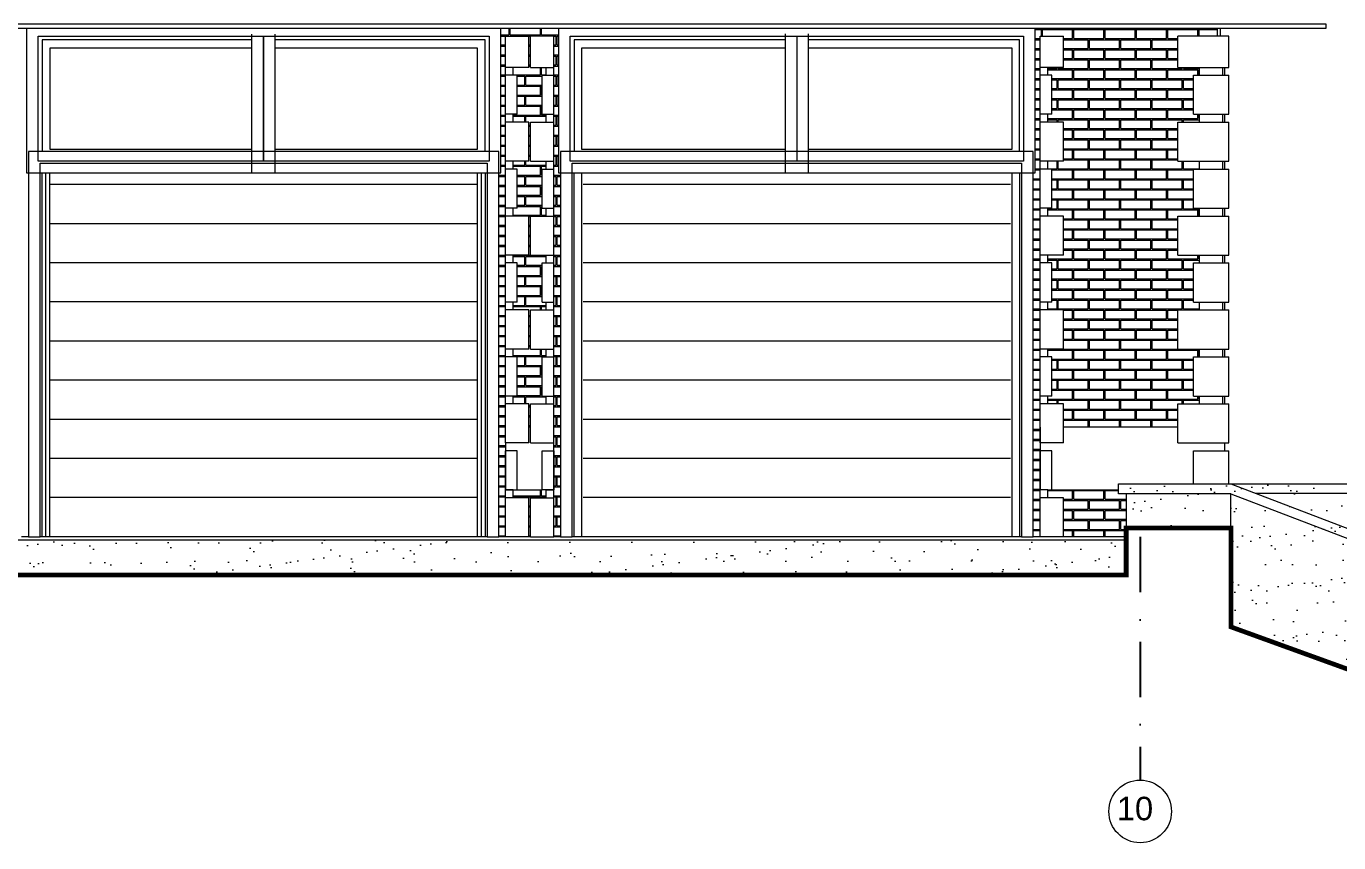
# Model space of a CAD drawing. Header units: millimetres. Extents: x 1177761 to 1329492, y 746793 to 827002.
# Drawn here: x 1209900 to 1218284, y 809771 to 814987 of the extents above; entities that cross this region are included whole.
import ezdxf

# ---------------------------------------------------------------- set-up
doc = ezdxf.new("R2010")
doc.units = ezdxf.units.MM
doc.linetypes.add('Tengelyvonal', pattern=[670.278, 352.778, -176.389, 0, -141.111])
doc.layers.add('axis', color=40, linetype='Continuous')
doc.layers.add('text', color=7, linetype='Continuous')
doc.layers.add('wall', color=5, linetype='Continuous', lineweight=30)
doc.styles.add('GENERATED_STYLE_1', font='')
doc.styles.get('GENERATED_STYLE_1').set_extended_font_data('Arial Кириллический')

msp = doc.modelspace()

# ---------------------------------------------------------------- hatches: boundary and pattern name
at = {"layer": 'wall', "lineweight": 20, "ltscale": 2}
h = msp.add_hatch(dxfattribs=at)
h.set_pattern_fill('AR18', color=251, scale=20, style=0)
h.set_pattern_definition([(0, (-270908.16, 1431884.34), (100, 64), [192.5, -7.5]), (0, (-271008.16, 1431891.84), (100, 64), [192.5, -7.5]), (90, (-270908.16, 1431884.34), (-100, 64), [-71.5, 56.5]), (90, (-270915.66, 1431884.34), (-100, 64), [-71.5, 56.5])])
h.paths.add_polyline_path([(1213220.2, 812024.8), (1213195.2, 812024.8), (1213036.2, 812024.8), (1213011.2, 812024.8), (1213011.2, 811974.8), (1213111.2, 811974.8), (1213111.2, 811727.8), (1213120.2, 811727.8), (1213120.2, 811974.8), (1213220.2, 811974.8)], flags=17)
h.paths.add_polyline_path([(1213195.2, 812874.8), (1213220.2, 812874.8), (1213220.2, 812924.8), (1213120.2, 812924.8), (1213120.2, 813174.8), (1213220.2, 813174.8), (1213220.2, 813224.8), (1213195.2, 813224.8), (1213195.2, 813474.8), (1213220.2, 813474.8), (1213220.2, 813524.8), (1213120.2, 813524.8), (1213120.2, 813774.8), (1213220.2, 813774.8), (1213220.2, 813824.8), (1213195.2, 813824.8), (1213195.2, 814074.8), (1213220.2, 814074.8), (1213220.2, 814124.8), (1213120.2, 814124.8), (1213120.2, 814374.8), (1213220.2, 814374.8), (1213220.2, 814424.8), (1213195.2, 814424.8), (1213195.2, 814674.8), (1213220.2, 814674.8), (1213220.2, 814724.8), (1213120.2, 814724.8), (1213120.2, 814924.8), (1213270.2, 814924.8), (1213270.2, 814724.8), (1213270.2, 814674.8), (1213270.2, 814424.8), (1213270.2, 814374.8), (1213270.2, 814124.8), (1213270.2, 814074.8), (1213270.2, 813824.8), (1213270.2, 813774.8), (1213270.2, 813524.8), (1213270.2, 813474.8), (1213270.2, 813224.8), (1213270.2, 813174.8), (1213270.2, 812924.8), (1213270.2, 812874.8), (1213270.2, 812624.8), (1213270.2, 812574.8), (1213270.2, 812324.8), (1213270.2, 812274.8), (1213270.2, 812024.8), (1213270.2, 811974.8), (1213270.2, 811727.8), (1213312.9, 811727.8), (1213312.9, 814049.8), (1213299.9, 814049.8), (1213299.9, 814974.9), (1212931.1, 814974.9), (1212931.1, 814049.8), (1212918.3, 814049.8), (1212918.3, 811727.8), (1212961.2, 811727.8), (1212961.2, 811974.8), (1212961.2, 812024.8), (1212961.2, 812274.8), (1212961.2, 812324.8), (1212961.2, 812574.8), (1212961.2, 812624.8), (1212961.2, 812874.8), (1212961.2, 812924.8), (1212961.2, 813174.8), (1212961.2, 813224.8), (1212961.2, 813474.8), (1212961.2, 813524.8), (1212961.2, 813774.8), (1212961.2, 813824.8), (1212961.2, 814074.8), (1212961.2, 814124.8), (1212961.2, 814374.8), (1212961.2, 814424.8), (1212961.2, 814674.8), (1212961.2, 814724.8), (1212961.2, 814924.8), (1213111.2, 814924.8), (1213111.2, 814724.8), (1213011.2, 814724.8), (1213011.2, 814674.8), (1213036.2, 814674.8), (1213036.2, 814424.8), (1213011.2, 814424.8), (1213011.2, 814374.8), (1213111.2, 814374.8), (1213111.2, 814124.8), (1213011.2, 814124.8), (1213011.2, 814074.8), (1213036.2, 814074.8), (1213036.2, 813824.8), (1213011.2, 813824.8), (1213011.2, 813774.8), (1213111.2, 813774.8), (1213111.2, 813524.8), (1213011.2, 813524.8), (1213011.2, 813474.8), (1213036.2, 813474.8), (1213036.2, 813224.8), (1213011.2, 813224.8), (1213011.2, 813174.8), (1213111.2, 813174.8), (1213111.2, 812924.8), (1213011.2, 812924.8), (1213011.2, 812874.8), (1213036.2, 812874.8), (1213036.2, 812624.8), (1213011.2, 812624.8), (1213011.2, 812574.8), (1213111.2, 812574.8), (1213111.2, 812424.8), (1213120.2, 812424.8), (1213120.2, 812574.8), (1213220.2, 812574.8), (1213220.2, 812624.8), (1213195.2, 812624.8)])
h = msp.add_hatch(dxfattribs=at)
h.set_pattern_fill('AR18', color=251, scale=20, style=0)
h.set_pattern_definition([(0, (-270908.16, 1380789.51), (100, 64), [192.5, -7.5]), (0, (-271008.16, 1380797.01), (100, 64), [192.5, -7.5]), (90, (-270908.16, 1380789.51), (-100, 64), [-71.5, 56.5]), (90, (-270915.66, 1380789.51), (-100, 64), [-71.5, 56.5])])
h.paths.add_polyline_path([(1217357.1, 814074.8), (1217394.6, 814074.8), (1217394.6, 814124.8), (1217257.1, 814124.8), (1217257.1, 814374.8), (1217394.6, 814374.8), (1217394.6, 814424.8), (1217357.1, 814424.8), (1217357.1, 814674.8), (1217394.6, 814674.8), (1217394.6, 814724.8), (1217257.1, 814724.8), (1217257.1, 814924.8), (1217506.9, 814924.8), (1217506.9, 814974.9), (1216345.9, 814974.9), (1216345.9, 814049.8), (1216332.9, 814049.8), (1216332.9, 811727.8), (1216376.4, 811727.8), (1216376.4, 811974.8), (1216376.4, 812024.8), (1216376.1, 812024.8), (1216376.1, 812424.8), (1216376.4, 812424.8), (1216376.4, 812574.8), (1216376.4, 812624.8), (1216376.4, 812874.8), (1216376.4, 812924.8), (1216376.4, 813174.8), (1216376.4, 813224.8), (1216376.4, 813474.8), (1216376.4, 813524.8), (1216376.4, 813774.8), (1216376.4, 813824.8), (1216376.4, 814074.8), (1216376.4, 814124.8), (1216376.4, 814374.8), (1216376.4, 814424.8), (1216376.4, 814674.8), (1216376.4, 814724.8), (1216376.4, 814924.8), (1216526.4, 814924.8), (1216526.4, 814724.8), (1216426.4, 814724.8), (1216426.4, 814674.8), (1216451.4, 814674.8), (1216451.4, 814424.8), (1216426.4, 814424.8), (1216426.4, 814374.8), (1216526.4, 814374.8), (1216526.4, 814124.8), (1216426.4, 814124.8), (1216426.4, 814074.8), (1216451.4, 814074.8), (1216451.4, 813824.8), (1216426.4, 813824.8), (1216426.4, 813774.8), (1216526.4, 813774.8), (1216526.4, 813524.8), (1216426.4, 813524.8), (1216426.4, 813474.8), (1216451.4, 813474.8), (1216451.4, 813224.8), (1216426.4, 813224.8), (1216426.4, 813174.8), (1216526.4, 813174.8), (1216526.4, 812924.8), (1216426.4, 812924.8), (1216426.4, 812874.8), (1216451.4, 812874.8), (1216451.4, 812624.8), (1216426.4, 812624.8), (1216426.4, 812574.8), (1216526.4, 812574.8), (1216526.4, 812424.8), (1217257.1, 812424.8), (1217257.1, 812574.8), (1217394.6, 812574.8), (1217394.6, 812624.8), (1217357.1, 812624.8), (1217357.1, 812874.8), (1217394.6, 812874.8), (1217394.6, 812924.8), (1217257.1, 812924.8), (1217257.1, 813174.8), (1217394.6, 813174.8), (1217394.6, 813224.8), (1217357.1, 813224.8), (1217357.1, 813474.8), (1217394.6, 813474.8), (1217394.6, 813524.8), (1217257.1, 813524.8), (1217257.1, 813774.8), (1217394.6, 813774.8), (1217394.6, 813824.8), (1217357.1, 813824.8)])
h.paths.add_polyline_path([(1216926.3, 812000.6), (1216876.3, 812000.6), (1216876.3, 812024.8), (1216426.4, 812024.8), (1216426.4, 811974.8), (1216526.4, 811974.8), (1216526.4, 811727.8), (1216926.3, 811727.8), (1216926.3, 811781.1)], flags=17)
at = {"layer": 'wall', "lineweight": 20, "ltscale": 50}
h = msp.add_hatch(dxfattribs=at)
h.set_pattern_fill('AR-SAND', color=250, scale=5, style=0)
h.paths.add_polyline_path([(1216926.3, 811704.6), (1213115.6, 811704.7), (1213115.6, 811480.6), (1216926.3, 811480.6)])
h.paths.add_polyline_path([(1213115.6, 811704.7), (1209709.4, 811704.7), (1209709.4, 811698), (1209709.7, 811697.2), (1209709.4, 811694.5), (1209709.4, 811727.8), (1209402.2, 811727.8), (1209402.2, 811480.6), (1213115.6, 811480.6)])
h.paths.add_polyline_path([(1209709.4, 811997.4), (1209707.4, 812003.5), (1209217.4, 812003.5), (1209218.9, 811999.2), (1209214.5, 811972.5), (1209200, 811945.9), (1209175.4, 811919.4), (1209153.6, 811902.8), (1208775.1, 811902.8), (1208387, 811791.5), (1208387, 811727.8), (1208733, 811727.8), (1208733, 811781.1), (1208872.8, 811781.1), (1209402.2, 811781.1), (1209402.2, 811727.8), (1209709.4, 811727.8)])
h.paths.add_polyline_path([(1208387, 811791.5), (1208298.6, 811766.2), (1208337, 811727.8), (1208387, 811727.8)], flags=17)
h.paths.add_polyline_path([(1208298.6, 811766.2), (1208164.8, 811727.8), (1208337, 811727.8)], flags=17)
h.paths.add_polyline_path([(1208387, 811791.5), (1208387, 811854), (1207947.1, 811727.8), (1208164.8, 811727.8)])
h.paths.add_polyline_path([(1208775.1, 811902.8), (1208557.4, 811902.8), (1208387, 811854), (1208387, 811791.5)], flags=17)
h.paths.add_polyline_path([(1209126.3, 812003.5), (1209707.4, 812003.5), (1209757.4, 812003.5), (1209757.4, 812063.5), (1209117.9, 812063.5), (1208557.4, 811902.8), (1208775.1, 811902.8)])
h.paths.add_polyline_path([(1208540.5, 811917.6), (1209188.6, 811917.6), (1209188.6, 812151.9), (1208540.5, 812151.9)], flags=9)
h = msp.add_hatch(dxfattribs=at)
h.set_pattern_fill('AR-SAND', color=250, scale=5, style=0)
h.paths.add_polyline_path([(1221183.7, 811105.3), (1221172.3, 811105.3), (1221172.3, 811104.8), (1219274.7, 811104.8), (1219274.7, 811105.3), (1219141.9, 811105.3), (1219141.9, 810807.8), (1221183.7, 810807.8)])
h.paths.add_polyline_path([(1220006.7, 811240.9), (1219051.1, 811727.8), (1218473.2, 811727.8), (1218819.5, 811594.8), (1219202.3, 811594.8), (1219202.3, 811534.8), (1219202.1, 811532.8), (1219202.1, 811209.3), (1219141.9, 811209.3), (1219141.9, 811105.3), (1220006.7, 811105.3)])
h.paths.add_polyline_path([(1219141.9, 811534.8), (1218808.4, 811534.8), (1218305.8, 811727.8), (1217595.6, 811727.8), (1217595.6, 811149.7), (1218539.3, 810807.8), (1219141.9, 810807.8)])
h.paths.add_polyline_path([(1218507.4, 812004.8), (1217751.8, 812004.8), (1218473.2, 811727.8), (1219051.1, 811727.8)], flags=17)
h.paths.add_polyline_path([(1217595.6, 812000.6), (1217595.6, 811781.1), (1217595.6, 811727.8), (1218305.8, 811727.8)], flags=17)
h.paths.add_polyline_path([(1217595.6, 812000.6), (1216926.3, 812000.6), (1216926.3, 811781.1), (1217595.6, 811781.1)], flags=17)
h.paths.add_polyline_path([(1219168.8, 811727.8), (1219051.1, 811727.8), (1220066.7, 811210.3), (1220066.7, 811270.3)])
h.paths.add_polyline_path([(1219202.1, 811532.8), (1219141.9, 811532.8), (1219141.9, 811209.3), (1219202.1, 811209.3)], flags=17)
h.paths.add_polyline_path([(1219202.3, 811594.8), (1218819.5, 811594.8), (1218473.2, 811727.8), (1218305.8, 811727.8), (1218808.4, 811534.8), (1219202.3, 811534.8)])
h.paths.add_polyline_path([(1218507.4, 812064.8), (1217595.6, 812064.8), (1217751.8, 812004.8), (1218506.8, 812004.8), (1218506.8, 812005.1), (1219051.1, 811727.8), (1219168.8, 811727.8)])
h.paths.add_polyline_path([(1217595.6, 812064.8), (1216876.3, 812064.8), (1216876.3, 812000.6), (1217595.6, 812000.6), (1218305.8, 811727.8), (1218473.2, 811727.8)])

# ---------------------------------------------------------------- linework, layer by layer
at = {"layer": 'axis', "linetype": 'Tengelyvonal'}
msp.add_line((1217015.6, 811724.8), (1217015.6, 810170.7), dxfattribs=at)
at = {"layer": 'axis', "color": 3, "linetype": 'Continuous', "lineweight": 15}
msp.add_circle((1217015.6, 809970.7), 200, dxfattribs=at)
at = {"layer": 'wall', "color": 250, "lineweight": 20, "ltscale": 50}
for p, q in [((1209901.7, 814974.9), (1209901.7, 814049.8)), ((1212931.1, 814049.8), (1212931.1, 814974.9)), ((1213299.9, 814974.9), (1213299.9, 814049.8)), ((1216345.9, 814049.8), (1216345.9, 814974.9)), ((1217506.9, 814974.9), (1217506.9, 814924.8)), ((1217525.9, 814974.9), (1217525.9, 814924.8)), ((1209976.7, 814124.8), (1209976.7, 814924.8)), ((1209976.7, 814924.8), (1211416, 814924.8)), ((1211339.8, 814899.8), (1210001.7, 814899.8)), ((1210001.7, 814899.8), (1210001.7, 814186.8)), ((1211339.8, 814937.6), (1211339.8, 814049.8)), ((1211414.8, 814124.8), (1211414.8, 814924.8)), ((1211416, 814924.8), (1212856.1, 814924.8)), ((1211416, 814924.8), (1211416, 814124.8)), ((1211491, 814049.8), (1211491, 814937.7)), ((1212831.1, 814899.8), (1211491, 814899.8)), ((1212831.1, 814186.8), (1212831.1, 814899.8)), ((1212856.1, 814924.8), (1212856.1, 814124.8)), ((1212961.2, 814724.8), (1212961.2, 814924.8)), ((1212961.2, 814924.8), (1213111.2, 814924.8)), ((1213111.2, 814724.8), (1213111.2, 814924.8)), ((1213120.2, 814724.8), (1213120.2, 814924.8)), ((1213270.2, 814924.8), (1213120.2, 814924.8)), ((1213270.2, 814724.8), (1213270.2, 814924.8)), ((1213374.9, 814124.8), (1213374.9, 814924.8)), ((1213374.9, 814924.8), (1214822.9, 814924.8)), ((1214747.9, 814899.8), (1213399.9, 814899.8)), ((1213399.9, 814899.8), (1213399.9, 814186.8)), ((1214747.9, 814939.3), (1214747.9, 814049.8)), ((1214822.9, 814924.8), (1216270.9, 814924.8)), ((1214822.9, 814924.8), (1214822.9, 814124.8)), ((1214897.9, 814049.8), (1214897.9, 814939.3)), ((1216245.9, 814899.8), (1214897.9, 814899.8)), ((1216245.9, 814186.8), (1216245.9, 814899.8)), ((1216270.9, 814924.8), (1216270.9, 814124.8)), ((1216376.4, 814724.8), (1216376.4, 814924.8)), ((1216376.4, 814924.8), (1216526.4, 814924.8)), ((1216526.4, 814724.8), (1216526.4, 814924.8)), ((1217257.1, 814724.8), (1217257.1, 814924.8)), ((1217582.1, 814924.8), (1217257.1, 814924.8)), ((1217582.1, 814924.8), (1217582.2, 814924.8)), ((1217582.1, 814724.8), (1217582.1, 814924.8)), ((1217582.2, 814724.8), (1217582.2, 814924.8)), ((1210051.7, 814199.8), (1210051.7, 814849.8)), ((1210051.7, 814849.8), (1211339.8, 814849.8)), ((1211491, 814849.8), (1212781.1, 814849.8)), ((1212781.1, 814849.8), (1212781.1, 814199.8)), ((1213449.9, 814199.8), (1213449.9, 814849.8)), ((1213449.9, 814849.8), (1214747.9, 814849.8)), ((1214897.9, 814849.8), (1216195.9, 814849.8)), ((1216195.9, 814849.8), (1216195.9, 814199.8)), ((1212961.2, 814674.8), (1212961.2, 814724.8)), ((1213111.2, 814724.8), (1212961.2, 814724.8)), ((1213011.2, 814674.8), (1213011.2, 814724.8)), ((1213120.2, 814724.8), (1213270.2, 814724.8)), ((1213220.2, 814674.8), (1213220.2, 814724.8)), ((1213270.2, 814674.8), (1213270.2, 814724.8)), ((1216376.4, 814674.8), (1216376.4, 814724.8)), ((1216526.4, 814724.8), (1216376.4, 814724.8)), ((1216426.4, 814674.8), (1216426.4, 814724.8)), ((1217257.1, 814724.8), (1217582.1, 814724.8)), ((1217394.6, 814674.8), (1217394.6, 814724.8)), ((1217544.6, 814674.8), (1217544.6, 814724.8)), ((1217556.9, 814674.8), (1217556.9, 814724.8)), ((1217582.2, 814724.8), (1217582.1, 814724.8)), ((1213036.2, 814674.8), (1212961.2, 814674.8)), ((1212961.2, 814424.8), (1212961.2, 814674.8)), ((1213036.2, 814424.8), (1213036.2, 814674.8)), ((1213195.2, 814674.8), (1213270.2, 814674.8)), ((1213195.2, 814424.8), (1213195.2, 814674.8)), ((1213270.2, 814424.8), (1213270.2, 814674.8)), ((1216451.4, 814674.8), (1216376.4, 814674.8)), ((1216376.4, 814424.8), (1216376.4, 814674.8)), ((1216451.4, 814424.8), (1216451.4, 814674.8)), ((1217357.1, 814674.8), (1217582.1, 814674.8)), ((1217357.1, 814424.8), (1217357.1, 814674.8)), ((1217582.2, 814674.8), (1217582.1, 814674.8)), ((1217582.1, 814424.8), (1217582.1, 814674.8)), ((1217582.2, 814424.8), (1217582.2, 814674.8)), ((1212961.2, 814374.8), (1212961.2, 814424.8)), ((1213036.2, 814424.8), (1212961.2, 814424.8)), ((1213011.2, 814374.8), (1213011.2, 814424.8)), ((1213195.2, 814424.8), (1213270.2, 814424.8)), ((1213220.2, 814374.8), (1213220.2, 814424.8)), ((1213270.2, 814374.8), (1213270.2, 814424.8)), ((1216376.4, 814374.8), (1216376.4, 814424.8)), ((1216451.4, 814424.8), (1216376.4, 814424.8)), ((1216426.4, 814374.8), (1216426.4, 814424.8)), ((1217357.1, 814424.8), (1217582.1, 814424.8)), ((1217394.6, 814374.8), (1217394.6, 814424.8)), ((1217544.6, 814374.8), (1217544.6, 814424.8)), ((1217556.9, 814374.8), (1217556.9, 814424.8)), ((1217582.2, 814424.8), (1217582.1, 814424.8)), ((1213111.2, 814374.8), (1212961.2, 814374.8)), ((1212961.2, 814124.8), (1212961.2, 814374.8)), ((1213111.2, 814124.8), (1213111.2, 814374.8)), ((1213120.2, 814374.8), (1213270.2, 814374.8)), ((1213120.2, 814124.8), (1213120.2, 814374.8)), ((1213270.2, 814124.8), (1213270.2, 814374.8)), ((1216526.4, 814374.8), (1216376.4, 814374.8)), ((1216376.4, 814124.8), (1216376.4, 814374.8)), ((1216526.4, 814124.8), (1216526.4, 814374.8)), ((1217257.1, 814374.8), (1217582.1, 814374.8)), ((1217257.1, 814124.8), (1217257.1, 814374.8)), ((1217582.2, 814374.8), (1217582.1, 814374.8)), ((1217582.1, 814124.8), (1217582.1, 814374.8)), ((1217582.2, 814124.8), (1217582.2, 814374.8)), ((1209913.7, 814186.8), (1209913.7, 811724.8)), ((1212918.3, 814186.8), (1209913.7, 814186.8)), ((1211339.8, 814199.8), (1210051.7, 814199.8)), ((1212781.1, 814199.8), (1211491, 814199.8)), ((1212918.3, 811724.8), (1212918.3, 814186.8)), ((1213312.9, 814186.8), (1213312.9, 811724.8)), ((1216332.9, 814186.8), (1213312.9, 814186.8)), ((1214747.9, 814199.8), (1213449.9, 814199.8)), ((1216195.9, 814199.8), (1214897.9, 814199.8)), ((1216332.9, 811724.8), (1216332.9, 814186.8)), ((1209901.7, 814049.8), (1211491, 814049.8)), ((1211416, 814124.8), (1209976.7, 814124.8)), ((1209988.7, 811724.8), (1209988.7, 814111.8)), ((1209988.7, 814111.8), (1212843.3, 814111.8)), ((1210000.7, 811724.8), (1210000.7, 814049.8)), ((1210025.5, 811724.8), (1210025.5, 814049.8)), ((1210050.7, 811724.8), (1210050.7, 814049.8)), ((1212856.1, 814124.8), (1211416, 814124.8)), ((1211491, 814049.8), (1212931.1, 814049.8)), ((1212781.3, 814049.8), (1212781.3, 811724.8)), ((1212806.1, 814049.8), (1212806.1, 811724.8)), ((1212831.3, 814049.8), (1212831.3, 811724.8)), ((1212843.3, 814111.8), (1212843.3, 811724.8)), ((1212961.2, 814074.8), (1212961.2, 814124.8)), ((1213111.2, 814124.8), (1212961.2, 814124.8)), ((1213036.2, 814074.8), (1212961.2, 814074.8)), ((1212961.2, 813824.8), (1212961.2, 814074.8)), ((1213011.2, 814074.8), (1213011.2, 814124.8)), ((1213036.2, 813824.8), (1213036.2, 814074.8)), ((1213120.2, 814124.8), (1213270.2, 814124.8)), ((1213195.2, 814074.8), (1213270.2, 814074.8)), ((1213195.2, 813824.8), (1213195.2, 814074.8)), ((1213220.2, 814074.8), (1213220.2, 814124.8)), ((1213270.2, 814074.8), (1213270.2, 814124.8)), ((1213270.2, 813824.8), (1213270.2, 814074.8)), ((1213299.9, 814049.8), (1214897.9, 814049.8)), ((1214822.9, 814124.8), (1213374.9, 814124.8)), ((1213387.9, 811724.8), (1213387.9, 814111.8)), ((1213387.9, 814111.8), (1216257.9, 814111.8)), ((1213399.9, 811724.8), (1213399.9, 814049.8)), ((1213449.9, 811724.8), (1213449.9, 814049.8)), ((1216270.9, 814124.8), (1214822.9, 814124.8)), ((1214897.9, 814049.8), (1216345.9, 814049.8)), ((1216195.9, 814049.8), (1216195.9, 811724.8)), ((1216245.9, 814049.8), (1216245.9, 811724.8)), ((1216257.9, 814111.8), (1216257.9, 811724.8)), ((1216376.4, 814074.8), (1216376.4, 814124.8)), ((1216526.4, 814124.8), (1216376.4, 814124.8)), ((1216451.4, 814074.8), (1216376.4, 814074.8)), ((1216376.4, 813824.8), (1216376.4, 814074.8)), ((1216426.4, 814074.8), (1216426.4, 814124.8)), ((1216451.4, 813824.8), (1216451.4, 814074.8)), ((1217257.1, 814124.8), (1217582.1, 814124.8)), ((1217357.1, 814074.8), (1217582.1, 814074.8)), ((1217357.1, 813824.8), (1217357.1, 814074.8)), ((1217394.6, 814074.8), (1217394.6, 814124.8)), ((1217544.6, 814074.8), (1217544.6, 814124.8)), ((1217556.9, 814074.8), (1217556.9, 814124.8)), ((1217582.2, 814124.8), (1217582.1, 814124.8)), ((1217582.2, 814074.8), (1217582.1, 814074.8)), ((1217582.1, 813824.8), (1217582.1, 814074.8)), ((1217582.2, 813824.8), (1217582.2, 814074.8)), ((1210050.7, 813977.8), (1212781.3, 813977.8)), ((1213457.6, 813977.8), (1216188.2, 813977.8)), ((1212961.2, 813774.8), (1212961.2, 813824.8)), ((1213036.2, 813824.8), (1212961.2, 813824.8)), ((1213011.2, 813774.8), (1213011.2, 813824.8)), ((1213195.2, 813824.8), (1213270.2, 813824.8)), ((1213220.2, 813774.8), (1213220.2, 813824.8)), ((1213270.2, 813774.8), (1213270.2, 813824.8)), ((1216376.4, 813774.8), (1216376.4, 813824.8)), ((1216451.4, 813824.8), (1216376.4, 813824.8)), ((1216426.4, 813774.8), (1216426.4, 813824.8)), ((1217357.1, 813824.8), (1217582.1, 813824.8)), ((1217394.6, 813774.8), (1217394.6, 813824.8)), ((1217544.6, 813774.8), (1217544.6, 813824.8)), ((1217556.9, 813774.8), (1217556.9, 813824.8)), ((1217582.2, 813824.8), (1217582.1, 813824.8)), ((1210050.7, 813727.8), (1212781.3, 813727.8)), ((1213111.2, 813774.8), (1212961.2, 813774.8)), ((1212961.2, 813524.8), (1212961.2, 813774.8)), ((1213111.2, 813524.8), (1213111.2, 813774.8)), ((1213120.2, 813774.8), (1213270.2, 813774.8)), ((1213120.2, 813524.8), (1213120.2, 813774.8)), ((1213270.2, 813524.8), (1213270.2, 813774.8)), ((1213457.6, 813727.8), (1216188.2, 813727.8)), ((1216526.4, 813774.8), (1216376.4, 813774.8)), ((1216376.4, 813524.8), (1216376.4, 813774.8)), ((1216526.4, 813524.8), (1216526.4, 813774.8)), ((1217257.1, 813774.8), (1217582.1, 813774.8)), ((1217257.1, 813524.8), (1217257.1, 813774.8)), ((1217582.2, 813774.8), (1217582.1, 813774.8)), ((1217582.1, 813524.8), (1217582.1, 813774.8)), ((1217582.2, 813524.8), (1217582.2, 813774.8)), ((1210050.7, 813477.8), (1212781.3, 813477.8)), ((1212961.2, 813474.8), (1212961.2, 813524.8)), ((1213111.2, 813524.8), (1212961.2, 813524.8)), ((1213036.2, 813474.8), (1212961.2, 813474.8)), ((1212961.2, 813224.8), (1212961.2, 813474.8)), ((1213011.2, 813474.8), (1213011.2, 813524.8)), ((1213036.2, 813224.8), (1213036.2, 813474.8)), ((1213120.2, 813524.8), (1213270.2, 813524.8)), ((1213195.2, 813474.8), (1213270.2, 813474.8)), ((1213195.2, 813224.8), (1213195.2, 813474.8)), ((1213220.2, 813474.8), (1213220.2, 813524.8)), ((1213270.2, 813474.8), (1213270.2, 813524.8)), ((1213270.2, 813224.8), (1213270.2, 813474.8)), ((1213457.6, 813477.8), (1216188.2, 813477.8)), ((1216376.4, 813474.8), (1216376.4, 813524.8)), ((1216526.4, 813524.8), (1216376.4, 813524.8)), ((1216451.4, 813474.8), (1216376.4, 813474.8)), ((1216376.4, 813224.8), (1216376.4, 813474.8)), ((1216426.4, 813474.8), (1216426.4, 813524.8)), ((1216451.4, 813224.8), (1216451.4, 813474.8)), ((1217257.1, 813524.8), (1217582.1, 813524.8)), ((1217357.1, 813474.8), (1217582.1, 813474.8)), ((1217357.1, 813224.8), (1217357.1, 813474.8)), ((1217394.6, 813474.8), (1217394.6, 813524.8)), ((1217544.6, 813474.8), (1217544.6, 813524.8)), ((1217556.9, 813474.8), (1217556.9, 813524.8)), ((1217582.2, 813524.8), (1217582.1, 813524.8)), ((1217582.2, 813474.8), (1217582.1, 813474.8)), ((1217582.1, 813224.8), (1217582.1, 813474.8)), ((1217582.2, 813224.8), (1217582.2, 813474.8)), ((1210050.7, 813227.8), (1212781.3, 813227.8)), ((1212961.2, 813174.8), (1212961.2, 813224.8)), ((1213036.2, 813224.8), (1212961.2, 813224.8)), ((1213011.2, 813174.8), (1213011.2, 813224.8)), ((1213195.2, 813224.8), (1213270.2, 813224.8)), ((1213220.2, 813174.8), (1213220.2, 813224.8)), ((1213270.2, 813174.8), (1213270.2, 813224.8)), ((1213457.6, 813227.8), (1216188.2, 813227.8)), ((1216376.4, 813174.8), (1216376.4, 813224.8)), ((1216451.4, 813224.8), (1216376.4, 813224.8)), ((1216426.4, 813174.8), (1216426.4, 813224.8)), ((1217357.1, 813224.8), (1217582.1, 813224.8)), ((1217394.6, 813174.8), (1217394.6, 813224.8)), ((1217544.6, 813174.8), (1217544.6, 813224.8)), ((1217556.9, 813174.8), (1217556.9, 813224.8)), ((1217582.2, 813224.8), (1217582.1, 813224.8)), ((1213111.2, 813174.8), (1212961.2, 813174.8)), ((1212961.2, 812924.8), (1212961.2, 813174.8)), ((1213111.2, 812924.8), (1213111.2, 813174.8)), ((1213120.2, 813174.8), (1213270.2, 813174.8)), ((1213120.2, 812924.8), (1213120.2, 813174.8)), ((1213270.2, 812924.8), (1213270.2, 813174.8)), ((1216526.4, 813174.8), (1216376.4, 813174.8)), ((1216376.4, 812924.8), (1216376.4, 813174.8)), ((1216526.4, 812924.8), (1216526.4, 813174.8)), ((1217257.1, 813174.8), (1217582.1, 813174.8)), ((1217257.1, 812924.8), (1217257.1, 813174.8)), ((1217582.2, 813174.8), (1217582.1, 813174.8)), ((1217582.1, 812924.8), (1217582.1, 813174.8)), ((1217582.2, 812924.8), (1217582.2, 813174.8)), ((1210050.7, 812977.8), (1212781.3, 812977.8)), ((1213457.6, 812977.8), (1216188.2, 812977.8)), ((1212961.2, 812874.8), (1212961.2, 812924.8)), ((1213111.2, 812924.8), (1212961.2, 812924.8)), ((1213036.2, 812874.8), (1212961.2, 812874.8)), ((1212961.2, 812624.8), (1212961.2, 812874.8)), ((1213011.2, 812874.8), (1213011.2, 812924.8)), ((1213036.2, 812624.8), (1213036.2, 812874.8)), ((1213120.2, 812924.8), (1213270.2, 812924.8)), ((1213195.2, 812874.8), (1213270.2, 812874.8)), ((1213195.2, 812624.8), (1213195.2, 812874.8)), ((1213220.2, 812874.8), (1213220.2, 812924.8)), ((1213270.2, 812874.8), (1213270.2, 812924.8)), ((1213270.2, 812624.8), (1213270.2, 812874.8)), ((1216376.4, 812874.8), (1216376.4, 812924.8)), ((1216526.4, 812924.8), (1216376.4, 812924.8)), ((1216451.4, 812874.8), (1216376.4, 812874.8)), ((1216376.4, 812624.8), (1216376.4, 812874.8)), ((1216426.4, 812874.8), (1216426.4, 812924.8)), ((1216451.4, 812624.8), (1216451.4, 812874.8)), ((1217257.1, 812924.8), (1217582.1, 812924.8)), ((1217357.1, 812874.8), (1217582.1, 812874.8)), ((1217357.1, 812624.8), (1217357.1, 812874.8)), ((1217394.6, 812874.8), (1217394.6, 812924.8)), ((1217544.6, 812874.8), (1217544.6, 812924.8)), ((1217556.9, 812874.8), (1217556.9, 812924.8)), ((1217582.2, 812924.8), (1217582.1, 812924.8)), ((1217582.2, 812874.8), (1217582.1, 812874.8)), ((1217582.1, 812624.8), (1217582.1, 812874.8)), ((1217582.2, 812624.8), (1217582.2, 812874.8)), ((1210050.7, 812727.8), (1212781.3, 812727.8)), ((1213457.6, 812727.8), (1216188.2, 812727.8)), ((1212961.2, 812574.8), (1212961.2, 812624.8)), ((1213036.2, 812624.8), (1212961.2, 812624.8)), ((1213011.2, 812574.8), (1213011.2, 812624.8)), ((1213195.2, 812624.8), (1213270.2, 812624.8)), ((1213220.2, 812574.8), (1213220.2, 812624.8)), ((1213270.2, 812574.8), (1213270.2, 812624.8)), ((1216376.4, 812574.8), (1216376.4, 812624.8)), ((1216451.4, 812624.8), (1216376.4, 812624.8)), ((1216426.4, 812574.8), (1216426.4, 812624.8)), ((1217357.1, 812624.8), (1217582.1, 812624.8)), ((1217394.6, 812574.8), (1217394.6, 812624.8)), ((1217544.6, 812574.8), (1217544.6, 812624.8)), ((1217556.9, 812574.8), (1217556.9, 812624.8)), ((1217582.2, 812624.8), (1217582.1, 812624.8)), ((1213111.2, 812574.8), (1212961.2, 812574.8)), ((1212961.2, 812324.8), (1212961.2, 812574.8)), ((1213111.2, 812324.8), (1213111.2, 812574.8)), ((1213120.2, 812574.8), (1213270.2, 812574.8)), ((1213120.2, 812324.8), (1213120.2, 812574.8)), ((1213270.2, 812324.8), (1213270.2, 812574.8)), ((1216526.4, 812574.8), (1216376.4, 812574.8)), ((1216376.4, 812324.8), (1216376.4, 812574.8)), ((1216526.4, 812324.8), (1216526.4, 812574.8)), ((1217257.1, 812574.8), (1217582.1, 812574.8)), ((1217257.1, 812324.8), (1217257.1, 812574.8)), ((1217582.2, 812574.8), (1217582.1, 812574.8)), ((1217582.1, 812324.8), (1217582.1, 812574.8)), ((1217582.2, 812324.8), (1217582.2, 812574.8)), ((1210050.7, 812477.8), (1212781.3, 812477.8)), ((1213457.6, 812477.8), (1216188.2, 812477.8)), ((1213120.2, 812424.8), (1213111.2, 812424.8)), ((1213269.8, 812024.8), (1213269.8, 812424.8)), ((1216376.1, 812424.8), (1216376.1, 812024.8)), ((1216376.4, 812424.8), (1216376.1, 812424.8)), ((1217257.1, 812424.8), (1216526.4, 812424.8)), ((1212961.2, 812324.8), (1212961.2, 812274.8)), ((1213111.2, 812324.8), (1212961.2, 812324.8)), ((1213120.2, 812324.8), (1213270.2, 812324.8)), ((1213270.2, 812274.8), (1213270.2, 812324.8)), ((1216526.4, 812324.8), (1216376.4, 812324.8)), ((1217257.1, 812324.8), (1217582.1, 812324.8)), ((1217556.9, 812274.8), (1217556.9, 812324.8)), ((1217582.2, 812324.8), (1217582.1, 812324.8)), ((1210050.7, 812227.8), (1212781.3, 812227.8)), ((1213036.2, 812274.8), (1212961.2, 812274.8)), ((1212961.2, 812024.8), (1212961.2, 812274.8)), ((1213036.2, 812024.8), (1213036.2, 812274.8)), ((1213195.2, 812274.8), (1213270.2, 812274.8)), ((1213195.2, 812024.8), (1213195.2, 812274.8)), ((1213270.2, 812024.8), (1213270.2, 812274.8)), ((1213457.6, 812227.8), (1216188.2, 812227.8)), ((1216451.4, 812274.8), (1216376.4, 812274.8)), ((1216376.4, 812024.8), (1216376.4, 812274.8)), ((1216451.4, 812024.8), (1216451.4, 812274.8)), ((1217357.1, 812274.8), (1217582.1, 812274.8)), ((1217357.1, 812064.8), (1217357.1, 812274.8)), ((1217582.2, 812274.8), (1217582.1, 812274.8)), ((1217582.1, 812064.8), (1217582.1, 812274.8)), ((1217582.2, 812064.8), (1217582.2, 812274.8)), ((1217582.1, 812064.8), (1218506.8, 812064.8)), ((1217595.6, 812064.8), (1218819.5, 811594.8)), ((1210050.7, 811977.8), (1212781.3, 811977.8)), ((1213011.2, 812024.8), (1212961.2, 812024.8)), ((1212961.2, 811974.8), (1212961.2, 812024.8)), ((1213111.2, 811974.8), (1212961.2, 811974.8)), ((1212961.2, 811724.8), (1212961.2, 811974.8)), ((1213011.2, 811974.8), (1213011.2, 812024.8)), ((1213036.2, 812024.8), (1213195.2, 812024.8)), ((1213111.2, 811724.8), (1213111.2, 811974.8)), ((1213120.2, 811974.8), (1213270.2, 811974.8)), ((1213120.2, 811724.8), (1213120.2, 811974.8)), ((1213220.2, 812024.8), (1213270.2, 812024.8)), ((1213220.2, 811974.8), (1213220.2, 812024.8)), ((1213270.2, 811974.8), (1213270.2, 812024.8)), ((1213270.2, 811724.8), (1213270.2, 811974.8)), ((1213457.6, 811977.8), (1216188.2, 811977.8)), ((1216376.1, 812024.8), (1216376.4, 812024.8)), ((1216426.4, 812024.8), (1216376.4, 812024.8)), ((1216376.4, 811974.8), (1216376.4, 812024.8)), ((1216526.4, 811974.8), (1216376.4, 811974.8)), ((1216376.4, 811724.8), (1216376.4, 811974.8)), ((1216426.4, 812024.8), (1216876.3, 812024.8)), ((1216426.4, 811974.8), (1216426.4, 812024.8)), ((1216526.4, 811724.8), (1216526.4, 811974.8)), ((1217595.6, 812000.6), (1218808.4, 811534.8)), ((1217751.8, 812004.8), (1218506.8, 812004.8)), ((1216926.3, 811704.6), (1209709.4, 811704.7)), ((1209913.7, 811724.8), (1209870.4, 811724.8)), ((1209913.7, 811724.8), (1209988.7, 811724.8)), ((1212843.3, 811724.8), (1209988.7, 811724.8)), ((1212843.3, 811724.8), (1212918.3, 811724.8)), ((1212961.2, 811724.8), (1212918.3, 811724.8)), ((1213111.2, 811724.8), (1212961.2, 811724.8)), ((1213120.2, 811724.8), (1213111.2, 811724.8)), ((1213120.2, 811724.8), (1213270.2, 811724.8)), ((1213312.9, 811724.8), (1213270.2, 811724.8)), ((1213312.9, 811724.8), (1213387.9, 811724.8)), ((1216257.9, 811724.8), (1213387.9, 811724.8)), ((1216257.9, 811724.8), (1216332.9, 811724.8)), ((1216376.4, 811724.8), (1216332.9, 811724.8)), ((1216526.4, 811724.8), (1216376.4, 811724.8)), ((1216926.3, 811724.8), (1216526.4, 811724.8))]:
    msp.add_line(p, q, dxfattribs=at)
for points in [[(1218203.3, 814999.9), (1209707.4, 814999.9), (1209707.4, 814974.9), (1218203.3, 814974.9)], [(1212961.2, 812024.8), (1213036.2, 812024.8), (1213036.2, 812274.8), (1212961.2, 812274.8)], [(1213195.2, 812274.8), (1213270.2, 812274.8), (1213270.2, 812024.8), (1213195.2, 812024.8)]]:
    msp.add_lwpolyline(points, close=True, dxfattribs=at)
for points in [[(1217595.6, 812000.6), (1216876.3, 812000.6), (1216876.3, 812064.8), (1217595.6, 812064.8)], [(1217595.6, 812000.6), (1216926.3, 812000.6), (1216926.3, 811781.1), (1217595.6, 811781.1), (1217595.6, 812000.6)]]:
    msp.add_lwpolyline(points, dxfattribs=at)
at = {"layer": 'wall', "ltscale": 50}
msp.add_lwpolyline([(1221854.5, 810807.8, 30, 30, 0), (1218539.3, 810807.8, 30, 30, 0), (1217595.6, 811149.7, 30, 30, 0), (1217595.6, 811781.1, 30, 30, 0), (1216926.3, 811781.1, 30, 30, 0), (1216926.3, 811480.6, 30, 30, 0), (1209402.2, 811480.6, 30, 30, 0)], format="xyseb", dxfattribs=at)

# ---------------------------------------------------------------- texts
at = {"layer": 'text', "lineweight": 9, "insert": (1216865.7, 809988.3), "char_height": 150, "attachment_point": 4, "style": 'GENERATED_STYLE_1'}
msp.add_mtext('\\A1;{\\fArial Кириллический|b0|i0|c0|p34;10}', dxfattribs=at)

doc.saveas('drawing.dxf')
